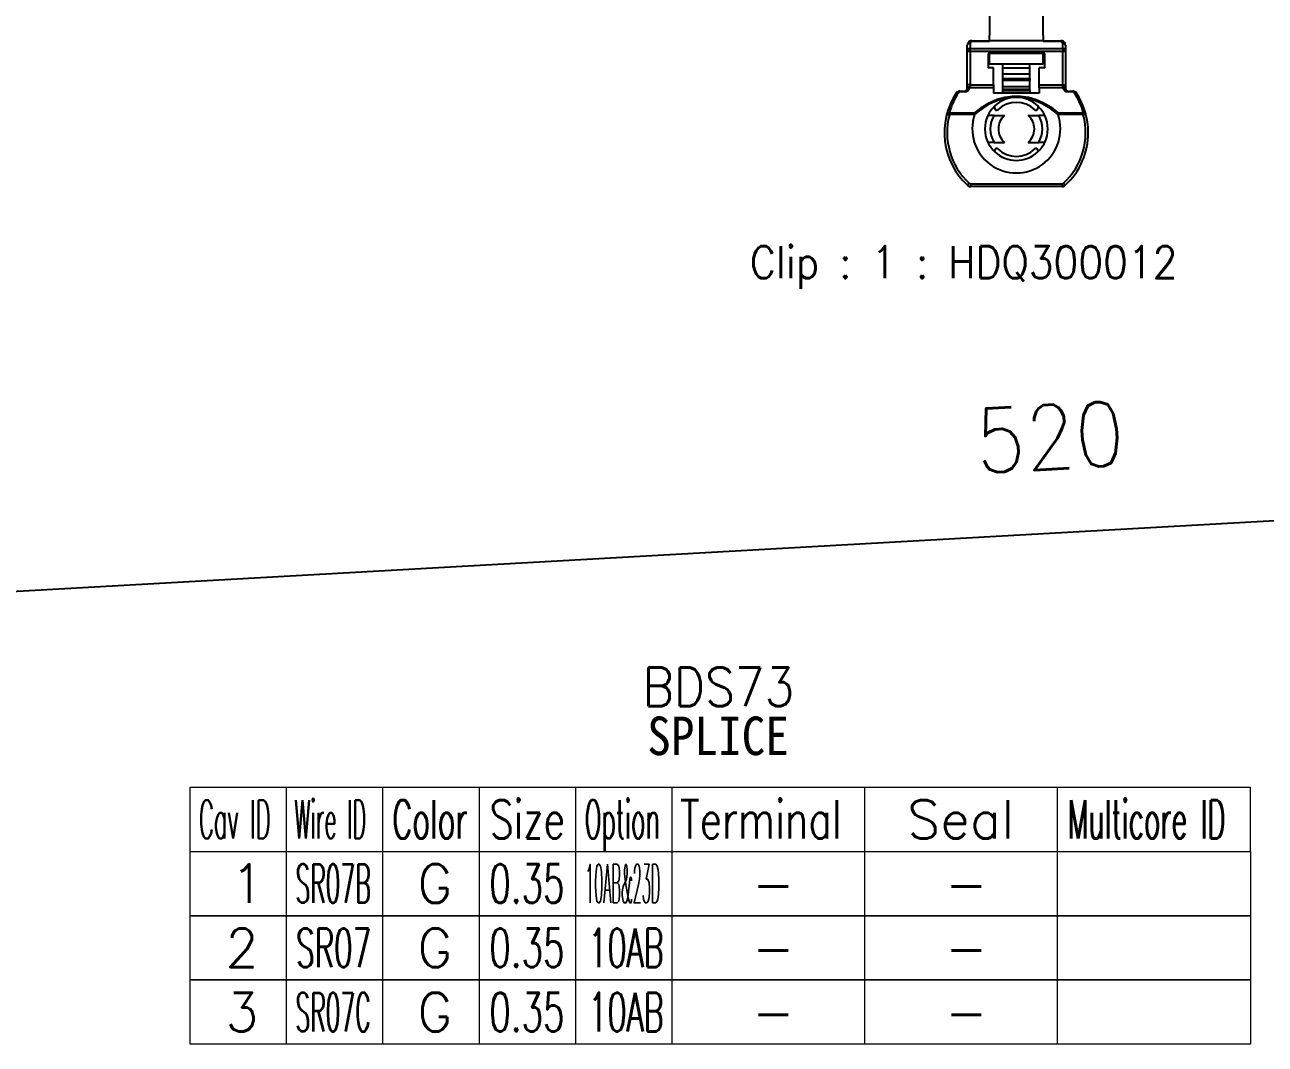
# Model space of a CAD drawing. Header units: inches. Extents: x 47316 to 59086, y 3141 to 11743.
# Drawn here: x 51474.3 to 51570.8, y 6108.8 to 6188.1 of the extents above; entities that cross this region are included whole.
import ezdxf

# ---------------------------------------------------------------- set-up
doc = ezdxf.new("R2010")
doc.units = ezdxf.units.IN
doc.header["$MEASUREMENT"] = 0
doc.styles.get("Standard").update_dxf_attribs({"font": ''})
doc.styles.get('Standard').set_extended_font_data('SimSun')
doc.linetypes.add('_VH_OTCON', pattern='A,0.0001,[7,VeSys.shx,S=0.1,R=0,X=0,Y=0],-0.4,[7,VeSys.shx,S=0.1,R=0,X=0,Y=0],-0.4,["X",Standard,S=1,R=0,X=-0.5,Y=-0.5],-0.0001,[7,VeSys.shx,S=0.1,R=0,X=0,Y=0],-0.4', length=1.2002)

msp = doc.modelspace()

# ---------------------------------------------------------------- linework, layer by layer
at = {"color": 0, "lineweight": -3}
for p, q in [((51549.329, 6186.896), (51549.329, 6187.316)), ((51553.529, 6187.316), (51553.529, 6186.896)), ((51547.614, 6186.15), (51547.614, 6186.546)), ((51547.614, 6186.051), (51547.614, 6186.15)), ((51547.614, 6183.471), (51547.614, 6186.051)), ((51547.824, 6186.051), (51547.614, 6186.051)), ((51547.824, 6186.695), (51547.824, 6186.299)), ((51547.824, 6186.051), (51547.824, 6186.299)), ((51547.824, 6186.299), (51555.034, 6186.299)), ((51555.034, 6186.051), (51547.824, 6186.051)), ((51547.824, 6186.051), (51547.824, 6183.471)), ((51547.964, 6186.835), (51547.964, 6186.896)), ((51547.964, 6186.896), (51549.329, 6186.896)), ((51549.329, 6186.835), (51547.964, 6186.835)), ((51553.529, 6186.896), (51549.329, 6186.896)), ((51549.329, 6186.896), (51549.329, 6186.835)), ((51553.529, 6186.896), (51554.894, 6186.896)), ((51553.529, 6186.835), (51553.529, 6186.896)), ((51554.894, 6186.835), (51553.529, 6186.835)), ((51554.894, 6186.835), (51554.894, 6186.896)), ((51555.034, 6186.299), (51555.034, 6186.695)), ((51555.034, 6186.299), (51555.034, 6186.051)), ((51555.034, 6183.471), (51555.034, 6186.051)), ((51555.244, 6186.051), (51555.034, 6186.051)), ((51555.244, 6186.546), (51555.244, 6186.15)), ((51555.244, 6186.15), (51555.244, 6186.051)), ((51555.244, 6186.051), (51555.244, 6183.471)), ((51549.224, 6185.916), (51549.224, 6184.796)), ((51549.329, 6185.916), (51549.224, 6185.916)), ((51553.529, 6185.916), (51549.329, 6185.916)), ((51549.329, 6185.076), (51549.329, 6185.916)), ((51553.529, 6185.076), (51549.329, 6185.076)), ((51550.379, 6184.761), (51550.379, 6185.076)), ((51552.479, 6184.761), (51552.479, 6185.076)), ((51553.529, 6185.076), (51553.529, 6185.916)), ((51553.634, 6185.916), (51553.529, 6185.916)), ((51553.634, 6184.796), (51553.634, 6185.916)), ((51549.644, 6184.796), (51549.224, 6184.796)), ((51549.644, 6183.471), (51549.644, 6184.796)), ((51550.379, 6184.306), (51550.379, 6184.761)), ((51552.479, 6184.761), (51550.379, 6184.761)), ((51550.379, 6183.957), (51550.379, 6184.306)), ((51552.479, 6184.306), (51550.379, 6184.306)), ((51552.479, 6184.306), (51552.479, 6184.761)), ((51552.479, 6183.957), (51552.479, 6184.306)), ((51553.214, 6183.471), (51553.214, 6184.796)), ((51553.634, 6184.796), (51553.214, 6184.796)), ((51547.614, 6183.186), (51547.614, 6183.471)), ((51547.824, 6183.471), (51547.614, 6183.471)), ((51549.644, 6183.224), (51547.81, 6183.224)), ((51547.824, 6183.471), (51549.644, 6183.471)), ((51547.824, 6183.471), (51547.824, 6183.293)), ((51549.644, 6183.471), (51549.644, 6183.224)), ((51549.644, 6183.224), (51549.644, 6182.828)), ((51550.379, 6183.799), (51550.379, 6183.957)), ((51550.379, 6183.957), (51552.479, 6183.957)), ((51550.379, 6183.307), (51550.379, 6183.799)), ((51552.479, 6183.799), (51550.379, 6183.799)), ((51550.379, 6183.109), (51550.379, 6183.307)), ((51552.479, 6183.307), (51550.379, 6183.307)), ((51550.379, 6183.038), (51550.379, 6183.109)), ((51552.479, 6183.109), (51550.379, 6183.109)), ((51552.479, 6183.957), (51552.479, 6183.799)), ((51552.479, 6183.307), (51552.479, 6183.799)), ((51552.479, 6183.109), (51552.479, 6183.307)), ((51552.479, 6183.038), (51552.479, 6183.109)), ((51553.214, 6183.471), (51555.034, 6183.471)), ((51553.214, 6183.224), (51553.214, 6183.471)), ((51555.049, 6183.224), (51553.214, 6183.224)), ((51553.214, 6183.224), (51553.214, 6182.828)), ((51555.034, 6183.293), (51555.034, 6183.471)), ((51555.034, 6183.471), (51555.244, 6183.471)), ((51555.244, 6183.471), (51555.244, 6183.186)), ((51547.033, 6182.915), (51547.033, 6182.976)), ((51547.033, 6182.976), (51547.404, 6182.976)), ((51547.404, 6182.915), (51547.033, 6182.915)), ((51547.404, 6182.915), (51547.404, 6182.976)), ((51553.214, 6182.828), (51549.644, 6182.828)), ((51550.379, 6182.828), (51550.379, 6183.038)), ((51550.379, 6183.038), (51552.479, 6183.038)), ((51552.479, 6183.038), (51552.479, 6182.828)), ((51555.454, 6182.976), (51555.826, 6182.976)), ((51555.454, 6182.915), (51555.454, 6182.976)), ((51555.826, 6182.915), (51555.454, 6182.915)), ((51555.826, 6182.915), (51555.826, 6182.976)), ((51546.017, 6181.193), (51546.22, 6181.139)), ((51546.22, 6181.288), (51546.22, 6181.139)), ((51546.22, 6181.288), (51548.198, 6181.288)), ((51548.184, 6181.145), (51546.22, 6181.139)), ((51549.749, 6181.628), (51549.749, 6181.819)), ((51553.109, 6181.819), (51553.109, 6181.628)), ((51554.661, 6181.288), (51556.639, 6181.288)), ((51556.639, 6181.139), (51554.675, 6181.145)), ((51556.639, 6181.139), (51556.639, 6181.288)), ((51556.639, 6181.139), (51556.842, 6181.193)), ((51549.692, 6181.086), (51549.216, 6181.086)), ((51549.692, 6181.086), (51550.503, 6181.086)), ((51552.355, 6181.086), (51553.167, 6181.086)), ((51553.643, 6181.086), (51553.167, 6181.086)), ((51549.692, 6178.986), (51549.216, 6178.986)), ((51549.692, 6178.986), (51550.503, 6178.986)), ((51549.749, 6178.253), (51549.749, 6178.375)), ((51552.355, 6178.986), (51553.167, 6178.986)), ((51553.109, 6178.375), (51553.109, 6178.253)), ((51553.643, 6178.986), (51553.167, 6178.986)), ((51547.765, 6175.803), (51547.622, 6175.649)), ((51547.86, 6175.766), (51547.86, 6175.556)), ((51547.86, 6175.766), (51554.999, 6175.766)), ((51554.999, 6175.556), (51547.86, 6175.556)), ((51554.999, 6175.766), (51554.999, 6175.556)), ((51555.094, 6175.803), (51555.237, 6175.649))]:
    msp.add_line(p, q, dxfattribs=at)
at = {"color": 0, "linetype": 'Continuous', "lineweight": 15}
for p, q in [((51487.142, 6128.8), (51569.642, 6128.8)), ((51487.142, 6123.8), (51487.142, 6128.8)), ((51487.142, 6123.8), (51569.642, 6123.8))]:
    msp.add_line(p, q, dxfattribs=at)
at = {"color": 7, "linetype": 'Continuous', "lineweight": 15}
for p, q in [((51494.642, 6123.8), (51494.642, 6128.8)), ((51502.142, 6123.8), (51502.142, 6128.8)), ((51509.642, 6123.8), (51509.642, 6128.8)), ((51517.142, 6123.8), (51517.142, 6128.8)), ((51524.642, 6123.8), (51524.642, 6128.8)), ((51539.642, 6123.8), (51539.642, 6128.8)), ((51554.642, 6123.8), (51554.642, 6128.8)), ((51569.642, 6123.8), (51569.642, 6128.8))]:
    msp.add_line(p, q, dxfattribs=at)
at = {"color": 102, "linetype": 'Continuous', "lineweight": 15}
for p, q in [((51494.642, 6118.8), (51494.642, 6123.8)), ((51502.142, 6118.8), (51502.142, 6123.8)), ((51509.642, 6118.8), (51509.642, 6123.8)), ((51517.142, 6118.8), (51517.142, 6123.8)), ((51524.642, 6118.8), (51524.642, 6123.8)), ((51539.642, 6118.8), (51539.642, 6123.8)), ((51554.642, 6118.8), (51554.642, 6123.8)), ((51494.642, 6113.8), (51494.642, 6118.8)), ((51502.142, 6113.8), (51502.142, 6118.8)), ((51509.642, 6113.8), (51509.642, 6118.8)), ((51517.142, 6113.8), (51517.142, 6118.8)), ((51524.642, 6113.8), (51524.642, 6118.8)), ((51539.642, 6113.8), (51539.642, 6118.8)), ((51554.642, 6113.8), (51554.642, 6118.8)), ((51494.642, 6108.8), (51494.642, 6113.8)), ((51502.142, 6108.8), (51502.142, 6113.8)), ((51509.642, 6108.8), (51509.642, 6113.8)), ((51517.142, 6108.8), (51517.142, 6113.8)), ((51524.642, 6108.8), (51524.642, 6113.8)), ((51539.642, 6108.8), (51539.642, 6113.8)), ((51554.642, 6108.8), (51554.642, 6113.8))]:
    msp.add_line(p, q, dxfattribs=at)
at = {"color": 0, "lineweight": -3}
for points in [[(51553.529, 6187.316), (51553.529, 6190.116), (51553.529, 6196.206), (51549.329, 6196.206), (51549.329, 6190.116), (51549.329, 6187.316)], [(51547.824, 6186.695), (51547.744, 6186.683), (51547.676, 6186.651), (51547.65, 6186.629), (51547.63, 6186.603), (51547.618, 6186.575), (51547.614, 6186.546)], [(51547.824, 6186.299), (51547.744, 6186.288), (51547.676, 6186.255), (51547.65, 6186.233), (51547.63, 6186.207), (51547.614, 6186.15)], [(51555.244, 6186.546), (51555.24, 6186.575), (51555.229, 6186.603), (51555.209, 6186.628), (51555.151, 6186.669), (51555.034, 6186.695)], [(51555.244, 6186.15), (51555.24, 6186.179), (51555.229, 6186.207), (51555.209, 6186.233), (51555.151, 6186.274), (51555.034, 6186.299)], [(51547.81, 6183.224), (51547.74, 6183.225), (51547.678, 6183.208), (51547.607, 6183.131)], [(51547.824, 6183.293), (51547.744, 6183.285), (51547.676, 6183.262), (51547.65, 6183.245), (51547.63, 6183.227), (51547.614, 6183.186)], [(51555.244, 6183.186), (51555.24, 6183.207), (51555.229, 6183.227), (51555.209, 6183.245), (51555.151, 6183.275), (51555.034, 6183.293)], [(51555.252, 6183.131), (51555.242, 6183.154), (51555.227, 6183.175), (51555.206, 6183.193), (51555.152, 6183.218), (51555.049, 6183.224)], [(51546.916, 6182.851), (51546.861, 6182.863), (51546.811, 6182.861), (51546.769, 6182.845), (51546.74, 6182.817)], [(51551.429, 6182.497), (51550.817, 6182.452), (51550.195, 6182.314), (51549.555, 6182.071), (51549.216, 6181.897), (51548.869, 6181.685), (51548.531, 6181.44), (51548.184, 6181.147)], [(51548.198, 6181.288), (51548.727, 6181.714), (51549.309, 6182.069), (51549.936, 6182.341), (51550.526, 6182.504), (51551.134, 6182.586), (51551.748, 6182.585), (51552.37, 6182.496), (51552.973, 6182.323), (51553.546, 6182.071), (51554.13, 6181.716), (51554.661, 6181.288)], [(51554.675, 6181.147), (51554.089, 6181.617), (51553.526, 6181.961), (51552.982, 6182.206), (51552.456, 6182.371), (51551.94, 6182.466), (51551.429, 6182.497)], [(51556.119, 6182.817), (51556.106, 6182.833), (51556.09, 6182.845), (51556.048, 6182.861), (51555.943, 6182.851)], [(51546.22, 6181.288), (51546.15, 6181.288), (51546.088, 6181.271), (51546.063, 6181.256), (51546.042, 6181.238), (51546.017, 6181.193)], [(51548.198, 6181.288), (51548.165, 6181.238), (51548.165, 6181.175), (51548.178, 6181.145)], [(51554.681, 6181.145), (51554.699, 6181.207), (51554.681, 6181.266), (51554.661, 6181.288)], [(51556.842, 6181.193), (51556.832, 6181.217), (51556.817, 6181.238), (51556.796, 6181.256), (51556.742, 6181.282), (51556.639, 6181.288)]]:
    msp.add_lwpolyline(points, dxfattribs=at)
at = {"color": 0, "linetype": '_VH_OTCON', "ltscale": 5}
msp.add_lwpolyline([(51721.794, 6184.593), (51650.498, 6153.968), (51458.439, 6143.169)], dxfattribs=at)
at = {"color": 0, "linetype": 'Continuous', "lineweight": 15}
for points in [[(51487.142, 6118.8), (51487.142, 6123.8), (51569.642, 6123.8), (51569.642, 6118.8)], [(51487.142, 6113.8), (51487.142, 6118.8), (51569.642, 6118.8), (51569.642, 6113.8)], [(51487.142, 6108.8), (51487.142, 6113.8), (51569.642, 6113.8), (51569.642, 6108.8)]]:
    msp.add_lwpolyline(points, close=True, dxfattribs=at)
at = {"color": 0, "lineweight": -3}
for centre, radius, start, end in [((51547.974, 6186.543), 0.36, 157.95429, 179.58845), ((51547.964, 6186.546), 0.35, 90, 157.75404), ((51547.964, 6186.695), 0.14, 89.99345, 179.99722), ((51554.894, 6186.546), 0.35, 22.24566, 90), ((51554.894, 6186.695), 0.14, 0.00336, 90.00535), ((51554.885, 6186.543), 0.36, 0.41331, 22.04361), ((51547.404, 6183.335), 0.42, 270.0009, 344.70976), ((51547.403, 6183.188), 0.212, 270.43276, 344.27656), ((51547.404, 6183.186), 0.21, 344.71014, 0), ((51547.651, 6183.294), 0.173, 336.05777, 359.60927), ((51555.208, 6183.294), 0.173, 180.3791, 203.9378), ((51555.454, 6183.335), 0.42, 195.29026, 269.99904), ((51555.454, 6183.186), 0.21, 180.00001, 195.28988), ((51555.456, 6183.188), 0.212, 195.72345, 269.56724), ((51551.429, 6179.756), 5.6, 146.86138, 227.16658), ((51551.439, 6179.9), 5.401, 146.87928, 165.11157), ((51547.033, 6182.626), 0.35, 90, 146.86138), ((51547.033, 6182.774), 0.14, 90.01511, 146.8341), ((51551.429, 6180.036), 2.45, 46.70819, 133.29181), ((51551.429, 6180.001), 2.1, 46.56746, 133.43254), ((51555.826, 6182.626), 0.35, 33.13863, 90), ((51555.826, 6182.775), 0.14, 33.13994, 90.00134), ((51551.42, 6179.9), 5.401, 14.88843, 33.12072), ((51551.429, 6179.756), 5.6, 0, 33.13863), ((51551.429, 6179.756), 5.39, 165.12948, 227.16658), ((51551.429, 6180.036), 3.43, 161.13434, 18.86567), ((51551.429, 6180.036), 2.45, 133.29181, 154.62307), ((51549.889, 6181.628), 0.14, 180.00001, 313.43255), ((51552.969, 6181.628), 0.14, 226.56747, 0), ((51551.429, 6180.036), 2.45, 25.37693, 46.70819), ((51551.429, 6179.756), 5.39, 312.83343, 14.87052), ((51551.429, 6180.036), 2.45, 154.62307, 205.37693), ((51551.429, 6180.036), 2.03, 148.85261, 211.14739), ((51551.429, 6180.036), 1.4, 131.40962, 228.59038), ((51551.429, 6180.036), 1.4, 311.40963, 48.59038), ((51551.429, 6180.036), 2.03, 328.8526, 31.14739), ((51551.429, 6180.036), 2.45, 334.62307, 25.37693), ((51551.429, 6179.756), 5.6, 312.83343, 0), ((51551.429, 6180.036), 2.45, 205.37693, 226.7082), ((51549.889, 6178.375), 0.14, 46.56746, 180.00001), ((51551.429, 6180.036), 2.45, 226.7082, 313.29182), ((51551.429, 6180.001), 2.1, 226.56747, 313.43255), ((51552.969, 6178.375), 0.14, 0.00001, 133.43254), ((51551.429, 6180.036), 2.45, 313.29182, 334.62307), ((51547.86, 6175.906), 0.35, 227.16658, 270), ((51547.86, 6175.906), 0.14, 227.16658, 270), ((51554.999, 6175.906), 0.14, 270, 312.83343), ((51554.999, 6175.906), 0.35, 270, 312.83343)]:
    msp.add_arc(centre, radius, start, end, dxfattribs=at)

# ---------------------------------------------------------------- texts
at = {"color": 42, "linetype": 'Continuous', "lineweight": 15, "insert": (51530.697, 6170.911), "char_height": 2.5, "width": 39.10714, "attachment_point": 1}
msp.add_mtext('\\Fromans.shx;\\W0.9000000000;\\T1.0000000000;\\o\\lClip : 1 : HDQ300012', dxfattribs=at)
at = {"color": 7, "linetype": '_VH_OTCON', "lineweight": 18, "ltscale": 5, "insert": (51548.13, 6158.228), "char_height": 5, "width": 12.85714, "attachment_point": 1, "rotation": 3.2181}
msp.add_mtext('\\Fromans.shx;\\W0.9000000000;\\T1.0000000000;\\o\\l520', dxfattribs=at)
at = {"color": 6, "linetype": 'Continuous', "lineweight": 20, "char_height": 3, "attachment_point": 1}
for s, insert, width in [('\\Fromans.shx;\\W0.9000000000;\\T1.0000000000;\\o\\lBDS73', (51522.35, 6138.118), 13.11429), ('\\f黑体|b0|i0|c1|p0;\\W0.9000000000;\\T1.0000000000;\\o\\lSPLICE', (51522.704, 6134.3), 11.64944)]:
    msp.add_mtext(s, dxfattribs=dict(at, insert=insert, width=width))
at = {"color": 7, "linetype": 'Continuous', "lineweight": 15, "char_height": 3, "attachment_point": 1}
for s, insert, width in [('\\Fromans.shx;\\W0.4292452830;\\T1.0000000000;\\o\\lCav ID', (51487.826, 6127.8), 6.5), ('\\Fromans.shx;\\W0.4026548673;\\T1.0000000000;\\o\\lWire ID', (51495.257, 6127.8), 6.5), ('\\Fromans.shx;\\W0.5687500000;\\T1.0000000000;\\o\\lColor', (51502.886, 6127.8), 6.5), ('\\Fromans.shx;\\W0.7222222222;\\T1.0000000000;\\o\\lSize', (51510.452, 6127.8), 6.5), ('\\Fromans.shx;\\W0.4595959596;\\T1.0000000000;\\o\\lOption', (51517.839, 6127.8), 6.5), ('\\Fromans.shx;\\W0.7480916031;\\T1.0000000000;\\o\\lTerminal', (51525.249, 6127.8), 14), ('\\Fromans.shx;\\W1.0000000000;\\T1.0000000000;\\o\\lSeal', (51542.928, 6127.8), 9.28571), ('\\Fromans.shx;\\W0.5185185185;\\T1.0000000000;\\o\\lMulticore ID', (51555.439, 6127.8), 14), ('\\Fromans.shx;\\W1.0000000000;\\T1.0000000000;\\o\\l1', (51490.321, 6122.8), 2.85714), ('\\Fromans.shx;\\W1.0000000000;\\T1.0000000000;\\o\\l2', (51489.892, 6117.8), 2.85714), ('\\Fromans.shx;\\W1.0000000000;\\T1.0000000000;\\o\\l3', (51489.892, 6112.8), 2.85714)]:
    msp.add_mtext(s, dxfattribs=dict(at, insert=insert, width=width))
at = {"color": 21, "linetype": 'Continuous', "lineweight": 15, "char_height": 3, "attachment_point": 1}
for s, insert, width in [('\\Fromans.shx;\\W0.4460784314;\\T1.0000000000;\\o\\lSR07B', (51495.334, 6122.8), 6.5), ('\\Fromans.shx;\\W0.6500000000;\\T1.0000000000;\\o\\l0.35', (51510.421, 6122.8), 6.5), ('\\Fromans.shx;\\W1.0000000000;\\T1.0000000000;\\o\\l-', (51530.857, 6122.8), 3.71429), ('\\Fromans.shx;\\W0.5617283951;\\T1.0000000000;\\o\\lSR07', (51495.383, 6117.8), 6.5), ('\\Fromans.shx;\\W0.6500000000;\\T1.0000000000;\\o\\l0.35', (51510.421, 6117.8), 6.5), ('\\Fromans.shx;\\W1.0000000000;\\T1.0000000000;\\o\\l-', (51530.857, 6117.8), 3.71429), ('\\Fromans.shx;\\W0.4460784314;\\T1.0000000000;\\o\\lSR07C', (51495.334, 6112.8), 6.5), ('\\Fromans.shx;\\W0.6500000000;\\T1.0000000000;\\o\\l0.35', (51510.421, 6112.8), 6.5), ('\\Fromans.shx;\\W1.0000000000;\\T1.0000000000;\\o\\l-', (51530.857, 6112.8), 3.71429)]:
    msp.add_mtext(s, dxfattribs=dict(at, insert=insert, width=width))
at = {"color": 140, "linetype": 'Continuous', "lineweight": 15, "char_height": 3, "attachment_point": 1}
for s, insert, width in [('\\Fromans.shx;\\W1.0000000000;\\T1.0000000000;\\o\\lG', (51504.821, 6122.8), 3), ('\\Fromans.shx;\\W0.2740963855;\\T1.0000000000;\\o\\l10AB&23D', (51517.877, 6122.8), 6.5), ('\\Fromans.shx;\\W1.0000000000;\\T1.0000000000;\\o\\l-', (51545.857, 6122.8), 3.71429), ('\\Fromans.shx;\\W1.0000000000;\\T1.0000000000;\\o\\lG', (51504.821, 6117.8), 3), ('\\Fromans.shx;\\W0.5759493671;\\T1.0000000000;\\o\\l10AB', (51518.136, 6117.8), 6.5), ('\\Fromans.shx;\\W1.0000000000;\\T1.0000000000;\\o\\l-', (51545.857, 6117.8), 3.71429), ('\\Fromans.shx;\\W1.0000000000;\\T1.0000000000;\\o\\lG', (51504.821, 6112.8), 3), ('\\Fromans.shx;\\W0.5759493671;\\T1.0000000000;\\o\\l10AB', (51518.136, 6112.8), 6.5), ('\\Fromans.shx;\\W1.0000000000;\\T1.0000000000;\\o\\l-', (51545.857, 6112.8), 3.71429)]:
    msp.add_mtext(s, dxfattribs=dict(at, insert=insert, width=width))

doc.saveas('drawing.dxf')
